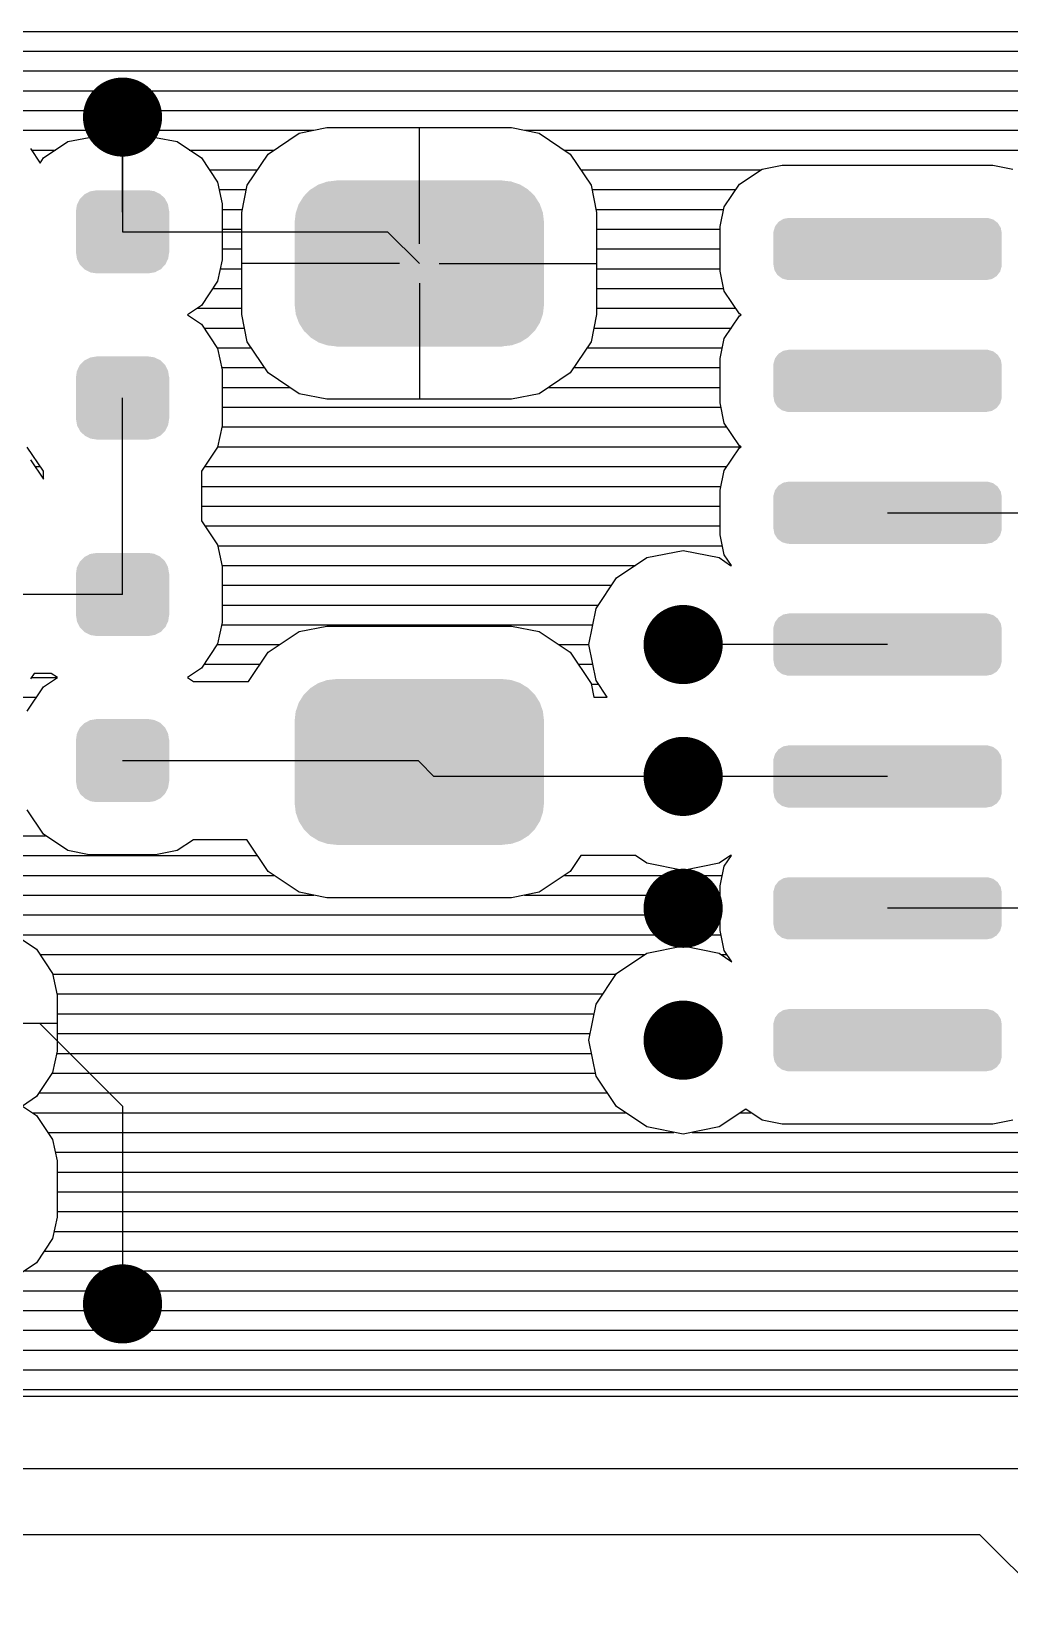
# Model space of a CAD drawing. Extents: x 295 to 953, y 10 to 290.
# Drawn here: x 563.16 to 583.88, y 189.56 to 222.81 of the extents above; entities that cross this region are included whole.
import ezdxf

# ---------------------------------------------------------------- set-up
doc = ezdxf.new("R2010")
doc.units = 0
doc.header["$LTSCALE"] = 5
doc.header["$MEASUREMENT"] = 0
doc.layers.get('0').update_dxf_attribs({"linetype": 'CONTINUOUS', "lineweight": 25})

msp = doc.modelspace()

# ---------------------------------------------------------------- linework, layer by layer
for p, q in [((560.297, 222.81), (601.592, 222.81)), ((560.912, 222.391), (601.509, 222.391)), ((561.197, 221.972), (601.592, 221.972)), ((561.376, 221.552), (597.72, 221.552)), ((561.459, 221.133), (596.692, 221.133)), ((565.086, 220.994), (565.086, 218.563)), ((562.555, 220.714), (569.137, 220.714)), ((563.41, 220.127), (563.924, 220.474)), ((563.924, 220.474), (564.382, 220.563)), ((564.382, 220.563), (565.785, 220.563)), ((565.086, 218.982), (565.086, 220.563)), ((565.785, 220.563), (566.243, 220.474)), ((566.243, 220.474), (566.757, 220.127)), ((568.171, 220.211), (568.83, 220.653)), ((568.83, 220.653), (569.411, 220.77)), ((569.411, 220.77), (573.328, 220.77)), ((571.373, 218.311), (571.373, 220.77)), ((573.328, 220.77), (573.91, 220.653)), ((573.602, 220.714), (596.306, 220.714)), ((573.91, 220.653), (574.569, 220.211)), ((563.136, 220.329), (563.343, 220.021)), ((563.158, 220.295), (563.667, 220.295)), ((563.343, 220.021), (563.41, 220.127)), ((566.5, 220.295), (568.294, 220.295)), ((566.757, 220.127), (567.098, 219.613)), ((567.729, 219.552), (568.171, 220.211)), ((574.446, 220.295), (596.06, 220.295)), ((574.569, 220.211), (575.01, 219.552)), ((566.925, 219.876), (567.947, 219.876)), ((574.792, 219.876), (578.609, 219.876)), ((578.156, 219.574), (578.631, 219.893)), ((578.631, 219.893), (579.056, 219.977)), ((579.056, 219.977), (583.521, 219.977)), ((583.521, 219.977), (583.946, 219.893)), ((567.098, 219.613), (567.193, 219.155)), ((567.131, 219.457), (567.707, 219.457)), ((567.612, 218.971), (567.729, 219.552)), ((575.01, 219.552), (575.128, 218.971)), ((575.033, 219.457), (578.078, 219.457)), ((577.832, 219.094), (578.156, 219.574)), ((567.193, 219.155), (567.193, 217.97)), ((567.193, 219.038), (567.629, 219.038)), ((567.612, 216.814), (567.612, 218.971)), ((575.111, 219.038), (577.821, 219.038)), ((575.128, 218.971), (575.128, 216.814)), ((577.748, 218.675), (577.832, 219.094)), ((565.086, 218.563), (570.696, 218.563)), ((565.505, 218.563), (567.193, 218.563)), ((567.193, 218.619), (567.612, 218.619)), ((570.696, 218.563), (571.373, 217.892)), ((575.128, 218.619), (577.748, 218.619)), ((577.748, 217.73), (577.748, 218.675)), ((567.193, 218.2), (567.612, 218.2)), ((575.128, 218.2), (577.748, 218.2)), ((567.193, 217.97), (567.098, 217.518)), ((567.154, 217.781), (567.612, 217.781)), ((570.953, 217.892), (567.612, 217.892)), ((571.792, 217.892), (575.128, 217.892)), ((575.128, 217.781), (577.748, 217.781)), ((567.098, 217.518), (566.757, 217.004)), ((571.373, 217.473), (571.373, 215.014)), ((577.832, 217.306), (577.748, 217.73)), ((566.997, 217.361), (567.612, 217.361)), ((575.128, 217.361), (577.821, 217.361)), ((578.156, 216.825), (577.832, 217.306)), ((566.757, 217.004), (566.461, 216.803)), ((566.461, 216.803), (566.757, 216.607)), ((566.673, 216.942), (567.612, 216.942)), ((567.729, 216.233), (567.612, 216.814)), ((575.128, 216.814), (575.01, 216.233)), ((575.128, 216.942), (578.078, 216.942)), ((578.19, 216.803), (578.156, 216.825)), ((578.156, 216.78), (578.19, 216.803)), ((566.757, 216.607), (567.098, 216.093)), ((566.813, 216.523), (567.668, 216.523)), ((575.072, 216.523), (577.983, 216.523)), ((577.832, 216.3), (578.156, 216.78)), ((568.171, 215.573), (567.729, 216.233)), ((575.01, 216.233), (574.569, 215.573)), ((577.748, 215.881), (577.832, 216.3)), ((567.092, 216.104), (567.813, 216.104)), ((567.098, 216.093), (567.193, 215.64)), ((574.927, 216.104), (577.793, 216.104)), ((577.748, 214.936), (577.748, 215.881)), ((567.182, 215.685), (568.092, 215.685)), ((567.193, 215.64), (567.193, 214.45)), ((568.83, 215.132), (568.171, 215.573)), ((574.569, 215.573), (573.91, 215.132)), ((574.647, 215.685), (577.748, 215.685)), ((567.193, 215.266), (568.629, 215.266)), ((569.411, 215.014), (568.83, 215.132)), ((573.91, 215.132), (573.328, 215.014)), ((574.111, 215.266), (577.748, 215.266)), ((565.086, 210.879), (565.086, 215.042)), ((567.193, 214.847), (577.765, 214.847)), ((573.328, 215.014), (569.411, 215.014)), ((577.832, 214.512), (577.748, 214.936)), ((578.156, 214.031), (577.832, 214.512)), ((567.193, 214.45), (567.098, 213.997)), ((567.187, 214.428), (577.888, 214.428)), ((563.41, 213.489), (563.069, 213.997)), ((567.098, 213.997), (566.762, 213.489)), ((567.103, 214.009), (578.19, 214.009)), ((577.832, 213.506), (578.156, 213.986)), ((578.19, 214.009), (578.156, 214.031)), ((578.156, 213.986), (578.19, 214.009)), ((563.136, 213.729), (563.41, 213.321)), ((563.225, 213.59), (563.337, 213.59)), ((563.41, 213.321), (563.41, 213.489)), ((566.762, 213.489), (566.762, 212.438)), ((566.83, 213.59), (577.888, 213.59)), ((577.748, 213.087), (577.832, 213.506)), ((566.762, 213.17), (577.765, 213.17)), ((577.748, 212.142), (577.748, 213.087)), ((566.762, 212.751), (577.748, 212.751)), ((581.291, 212.612), (585.343, 212.612)), ((566.762, 212.438), (567.098, 211.93)), ((566.83, 212.332), (577.748, 212.332)), ((577.832, 211.718), (577.748, 212.142)), ((567.098, 211.93), (567.193, 211.472)), ((567.103, 211.913), (577.793, 211.913)), ((576.195, 211.662), (576.961, 211.813)), ((576.961, 211.813), (577.721, 211.662)), ((567.187, 211.494), (575.949, 211.494)), ((567.193, 211.472), (567.193, 210.287)), ((575.547, 211.231), (576.195, 211.662)), ((577.721, 211.662), (577.966, 211.494)), ((577.983, 211.494), (577.832, 211.718)), ((577.966, 211.494), (577.983, 211.494)), ((577.966, 211.494), (577.983, 211.494)), ((575.117, 210.583), (575.547, 211.231)), ((565.086, 210.879), (560.023, 210.879)), ((567.193, 211.075), (575.446, 211.075)), ((567.193, 210.656), (575.167, 210.656)), ((574.966, 209.818), (575.117, 210.583)), ((567.193, 210.287), (567.098, 209.834)), ((567.182, 210.237), (575.049, 210.237)), ((568.83, 210.097), (569.411, 210.209)), ((569.411, 210.209), (573.328, 210.209)), ((573.328, 210.209), (573.91, 210.097)), ((567.098, 209.834), (566.757, 209.32)), ((567.092, 209.818), (568.417, 209.818)), ((568.171, 209.656), (568.83, 210.097)), ((573.91, 210.097), (574.569, 209.656)), ((574.323, 209.818), (574.966, 209.818)), ((575.117, 209.058), (574.966, 209.818)), ((581.291, 209.818), (576.961, 209.818)), ((567.757, 209.035), (568.171, 209.656)), ((574.569, 209.656), (575.01, 208.991)), ((563.214, 209.203), (563.136, 209.091)), ((563.577, 209.203), (563.214, 209.203)), ((563.706, 209.119), (563.577, 209.203)), ((566.757, 209.32), (566.461, 209.119)), ((566.813, 209.399), (568.003, 209.399)), ((574.737, 209.399), (575.049, 209.399)), ((563.069, 208.409), (563.41, 208.924)), ((563.158, 209.119), (563.706, 209.119)), ((563.41, 208.924), (563.706, 209.119)), ((566.461, 209.119), (566.589, 209.035)), ((566.589, 209.035), (567.757, 209.035)), ((575.01, 208.991), (575.072, 208.7)), ((575.016, 208.979), (575.167, 208.979)), ((575.351, 208.7), (575.117, 209.058)), ((562.555, 208.7), (563.264, 208.7)), ((575.072, 208.7), (575.351, 208.7)), ((565.086, 207.359), (571.345, 207.359)), ((571.345, 207.359), (571.373, 207.331)), ((571.68, 207.024), (571.373, 207.331)), ((576.961, 207.024), (571.68, 207.024)), ((581.291, 207.024), (576.961, 207.024)), ((563.41, 205.8), (563.069, 206.314)), ((555.955, 205.766), (563.454, 205.766)), ((563.924, 205.453), (563.41, 205.8)), ((566.589, 205.682), (566.243, 205.453)), ((567.724, 205.682), (566.589, 205.682)), ((567.729, 205.671), (567.724, 205.682)), ((568.171, 205.012), (567.729, 205.671)), ((555.749, 205.347), (567.947, 205.347)), ((564.382, 205.364), (563.924, 205.453)), ((565.785, 205.364), (564.382, 205.364)), ((566.243, 205.453), (565.785, 205.364)), ((574.792, 205.347), (574.569, 205.012)), ((575.949, 205.347), (574.792, 205.347)), ((576.195, 205.185), (575.949, 205.347)), ((576.961, 205.029), (576.195, 205.185)), ((577.721, 205.185), (576.961, 205.029)), ((577.966, 205.347), (577.721, 205.185)), ((577.832, 205.124), (577.983, 205.347)), ((577.983, 205.347), (577.966, 205.347)), ((555.76, 204.928), (568.294, 204.928)), ((568.83, 204.57), (568.171, 205.012)), ((574.569, 205.012), (573.91, 204.57)), ((574.446, 204.928), (577.793, 204.928)), ((577.748, 204.705), (577.832, 205.124)), ((555.844, 204.509), (569.137, 204.509)), ((569.411, 204.453), (568.83, 204.57)), ((573.91, 204.57), (573.328, 204.453)), ((573.602, 204.509), (577.748, 204.509)), ((577.748, 203.76), (577.748, 204.705)), ((573.328, 204.453), (569.411, 204.453)), ((585.343, 204.23), (581.291, 204.23)), ((555.871, 204.09), (577.748, 204.09)), ((562.75, 203.71), (563.264, 203.363)), ((562.801, 203.671), (577.765, 203.671)), ((577.832, 203.336), (577.748, 203.76)), ((563.264, 203.363), (563.605, 202.849)), ((563.337, 203.252), (576.156, 203.252)), ((575.547, 202.849), (576.195, 203.28)), ((576.195, 203.28), (576.961, 203.431)), ((576.961, 203.431), (577.721, 203.28)), ((577.721, 203.28), (577.994, 203.095)), ((577.76, 203.252), (577.888, 203.252)), ((577.994, 203.095), (577.832, 203.336)), ((563.605, 202.849), (563.7, 202.391)), ((563.611, 202.833), (575.541, 202.833)), ((575.117, 202.201), (575.547, 202.849)), ((563.695, 202.414), (575.256, 202.414)), ((563.7, 202.391), (563.7, 201.206)), ((574.966, 201.436), (575.117, 202.201)), ((563.7, 201.994), (575.077, 201.994)), ((561.594, 201.799), (563.326, 201.799)), ((562.013, 201.799), (563.7, 201.799)), ((563.326, 201.799), (565.086, 200.039)), ((563.7, 201.575), (574.994, 201.575)), ((563.7, 201.206), (563.605, 200.754)), ((563.689, 201.156), (575.022, 201.156)), ((575.117, 200.676), (574.966, 201.436)), ((563.605, 200.754), (563.264, 200.24)), ((563.6, 200.737), (575.105, 200.737)), ((575.547, 200.027), (575.117, 200.676)), ((563.264, 200.24), (562.968, 200.039)), ((563.32, 200.318), (575.351, 200.318)), ((562.968, 200.039), (563.264, 199.843)), ((563.181, 199.899), (575.737, 199.899)), ((563.264, 199.843), (563.605, 199.329)), ((565.086, 200.039), (565.086, 195.848)), ((576.195, 199.597), (575.547, 200.027)), ((578.29, 199.972), (577.721, 199.597)), ((578.179, 199.899), (578.397, 199.899)), ((578.631, 199.742), (578.29, 199.972)), ((576.961, 199.441), (576.195, 199.597)), ((577.721, 199.597), (576.961, 199.441)), ((579.056, 199.659), (578.631, 199.742)), ((583.521, 199.659), (579.056, 199.659)), ((583.946, 199.742), (583.521, 199.659)), ((563.505, 199.48), (576.765, 199.48)), ((563.605, 199.329), (563.7, 198.876)), ((577.151, 199.48), (587.857, 199.48)), ((563.661, 199.061), (587.857, 199.061)), ((563.7, 198.876), (563.7, 197.686)), ((563.7, 198.642), (587.857, 198.642)), ((563.7, 198.223), (587.857, 198.223)), ((563.7, 197.686), (563.605, 197.233)), ((563.7, 197.803), (587.857, 197.803)), ((563.605, 197.233), (563.264, 196.719)), ((563.639, 197.384), (587.857, 197.384)), ((563.432, 196.965), (587.857, 196.965)), ((563.264, 196.719), (562.75, 196.373)), ((563.007, 196.546), (588.008, 196.546)), ((561.432, 196.127), (588.276, 196.127)), ((561.459, 195.708), (588.695, 195.708)), ((561.376, 195.289), (589.114, 195.289)), ((561.197, 194.87), (589.534, 194.87)), ((560.912, 194.451), (589.953, 194.451)), ((559.688, 193.892), (584.946, 193.892)), ((560.297, 194.032), (591.238, 194.032)), ((584.644, 192.355), (552.513, 192.355)), ((583.247, 190.958), (551.116, 190.958)), ((585.343, 188.863), (583.247, 190.958))]:
    msp.add_line(p, q)
at = {"const_width": 0.838}
for points in [[(564.667, 220.994, 1), (565.505, 220.994, 1)], [(576.541, 209.818, 1), (577.38, 209.818, 1)], [(576.541, 207.024, 1), (577.38, 207.024, 1)], [(576.541, 204.23, 1), (577.38, 204.23, 1)], [(576.541, 201.436, 1), (577.38, 201.436, 1)], [(564.667, 195.848, 1), (565.505, 195.848, 1)]]:
    msp.add_lwpolyline(points, format="xyb", close=True, dxfattribs=at)
for points in [[(564.425, 219.424), (564.536, 219.443), (565.76, 219.424), (565.636, 219.443)], [(568.93, 219.322), (569.061, 219.455), (573.817, 219.322), (573.682, 219.455)], [(569.061, 219.455), (569.072, 219.461), (573.682, 219.455), (573.675, 219.461)], [(569.072, 219.461), (569.229, 219.561), (573.675, 219.461), (573.514, 219.561)], [(569.229, 219.561), (569.242, 219.565), (573.514, 219.561), (573.507, 219.565)], [(569.242, 219.565), (569.416, 219.626), (573.507, 219.565), (573.326, 219.626)], [(569.416, 219.626), (569.436, 219.629), (573.326, 219.626), (573.319, 219.629)], [(569.436, 219.629), (569.612, 219.649), (573.319, 219.629), (573.133, 219.649)], [(569.612, 219.649), (569.612, 219.652), (573.133, 219.649), (573.133, 219.652)], [(564.1, 219.004), (564.118, 219.128), (566.072, 219.004), (566.052, 219.128)], [(564.118, 219.128), (564.124, 219.142), (566.052, 219.128), (566.05, 219.142)], [(564.124, 219.142), (564.178, 219.254), (566.05, 219.142), (565.992, 219.254)], [(564.178, 219.254), (564.189, 219.266), (565.992, 219.254), (565.986, 219.266)], [(564.189, 219.266), (564.275, 219.355), (565.986, 219.266), (565.895, 219.355)], [(564.275, 219.355), (564.291, 219.363), (565.895, 219.355), (565.886, 219.363)], [(564.291, 219.363), (564.398, 219.42), (565.886, 219.363), (565.769, 219.42)], [(564.398, 219.42), (564.425, 219.424), (565.769, 219.42), (565.76, 219.424)], [(568.757, 218.969), (568.817, 219.146), (573.99, 218.969), (573.927, 219.146)], [(568.817, 219.146), (568.823, 219.156), (573.927, 219.146), (573.923, 219.156)], [(568.823, 219.156), (568.922, 219.314), (573.923, 219.156), (573.822, 219.314)], [(568.922, 219.314), (568.93, 219.322), (573.822, 219.314), (573.817, 219.322)], [(564.097, 218.121), (564.097, 219.004), (566.075, 218.121), (566.075, 219.004)], [(568.732, 218.772), (568.753, 218.959), (574.013, 218.772), (573.991, 218.959)], [(568.753, 218.959), (568.757, 218.969), (573.991, 218.959), (573.99, 218.969)], [(578.98, 218.773), (579.062, 218.824), (583.596, 218.773), (583.529, 218.824)], [(579.062, 218.824), (579.083, 218.837), (583.529, 218.824), (583.484, 218.837)], [(579.083, 218.837), (579.193, 218.857), (583.484, 218.837), (583.413, 218.857)], [(579.193, 218.857), (579.201, 218.859), (583.413, 218.857), (583.381, 218.859)], [(568.732, 218.77), (568.732, 218.772), (574.013, 218.77), (574.013, 218.772)], [(568.732, 217.015), (568.732, 218.77), (574.013, 217.015), (574.013, 218.77)], [(578.872, 218.529), (578.873, 218.561), (583.711, 218.529), (583.705, 218.561)], [(578.872, 217.87), (578.872, 218.529), (583.711, 217.87), (583.711, 218.529)], [(578.873, 218.561), (578.898, 218.648), (583.705, 218.561), (583.689, 218.648)], [(578.898, 218.648), (578.907, 218.677), (583.689, 218.648), (583.671, 218.677)], [(578.907, 218.677), (578.963, 218.751), (583.671, 218.677), (583.625, 218.751)], [(578.963, 218.751), (578.98, 218.773), (583.625, 218.751), (583.596, 218.773)], [(564.12, 217.998), (564.1, 218.121), (566.054, 217.998), (566.072, 218.121)], [(564.122, 217.984), (564.12, 217.998), (566.048, 217.984), (566.054, 217.998)], [(564.18, 217.872), (564.122, 217.984), (565.994, 217.872), (566.048, 217.984)], [(564.186, 217.86), (564.18, 217.872), (565.983, 217.86), (565.994, 217.872)], [(564.278, 217.771), (564.186, 217.86), (565.898, 217.771), (565.983, 217.86)], [(578.878, 217.838), (578.872, 217.87), (583.709, 217.838), (583.711, 217.87)], [(578.894, 217.751), (578.878, 217.838), (583.684, 217.751), (583.709, 217.838)], [(564.286, 217.762), (564.278, 217.771), (565.881, 217.762), (565.898, 217.771)], [(564.403, 217.706), (564.286, 217.762), (565.774, 217.706), (565.881, 217.762)], [(564.412, 217.701), (564.403, 217.706), (565.748, 217.701), (565.774, 217.706)], [(564.536, 217.683), (564.412, 217.701), (565.636, 217.683), (565.748, 217.701)], [(578.912, 217.722), (578.894, 217.751), (583.676, 217.722), (583.684, 217.751)], [(578.957, 217.648), (578.912, 217.722), (583.62, 217.648), (583.676, 217.722)], [(578.987, 217.626), (578.957, 217.648), (583.603, 217.626), (583.62, 217.648)], [(579.054, 217.575), (578.987, 217.626), (583.521, 217.575), (583.603, 217.626)], [(579.098, 217.562), (579.054, 217.575), (583.5, 217.562), (583.521, 217.575)], [(579.17, 217.542), (579.098, 217.562), (583.389, 217.542), (583.5, 217.562)], [(579.201, 217.54), (579.17, 217.542), (583.381, 217.54), (583.389, 217.542)], [(568.732, 217.012), (568.732, 217.015), (574.013, 217.012), (574.013, 217.015)], [(568.754, 216.826), (568.732, 217.012), (573.992, 216.826), (574.013, 217.012)], [(568.755, 216.815), (568.754, 216.826), (573.989, 216.815), (573.992, 216.826)], [(568.819, 216.639), (568.755, 216.815), (573.928, 216.639), (573.989, 216.815)], [(568.822, 216.629), (568.819, 216.639), (573.922, 216.629), (573.928, 216.639)], [(568.923, 216.47), (568.822, 216.629), (573.823, 216.47), (573.922, 216.629)], [(568.929, 216.462), (568.923, 216.47), (573.815, 216.462), (573.823, 216.47)], [(569.063, 216.33), (568.929, 216.462), (573.684, 216.33), (573.815, 216.462)], [(569.07, 216.323), (569.063, 216.33), (573.673, 216.323), (573.684, 216.33)], [(569.231, 216.224), (569.07, 216.323), (573.516, 216.224), (573.673, 216.323)], [(569.238, 216.219), (569.231, 216.224), (573.503, 216.219), (573.516, 216.224)], [(569.419, 216.158), (569.238, 216.219), (573.33, 216.158), (573.503, 216.219)], [(569.426, 216.156), (569.419, 216.158), (573.309, 216.156), (573.33, 216.158)], [(569.612, 216.136), (569.426, 216.156), (573.133, 216.136), (573.309, 216.156)], [(569.612, 216.132), (569.612, 216.136), (573.133, 216.132), (573.133, 216.136)], [(564.189, 215.746), (564.275, 215.834), (565.986, 215.746), (565.895, 215.834)], [(564.275, 215.834), (564.291, 215.843), (565.895, 215.834), (565.886, 215.843)], [(564.291, 215.843), (564.398, 215.899), (565.886, 215.843), (565.769, 215.899)], [(564.398, 215.899), (564.425, 215.904), (565.769, 215.899), (565.76, 215.904)], [(564.425, 215.904), (564.536, 215.922), (565.76, 215.904), (565.636, 215.922)], [(578.873, 215.767), (578.898, 215.854), (583.705, 215.767), (583.689, 215.854)], [(578.898, 215.854), (578.907, 215.883), (583.689, 215.854), (583.671, 215.883)], [(578.907, 215.883), (578.963, 215.957), (583.671, 215.883), (583.625, 215.957)], [(578.963, 215.957), (578.98, 215.979), (583.625, 215.957), (583.596, 215.979)], [(578.98, 215.979), (579.062, 216.03), (583.596, 215.979), (583.529, 216.03)], [(579.062, 216.03), (579.083, 216.043), (583.529, 216.03), (583.484, 216.043)], [(579.083, 216.043), (579.193, 216.063), (583.484, 216.043), (583.413, 216.063)], [(579.193, 216.063), (579.201, 216.065), (583.413, 216.063), (583.381, 216.065)], [(564.097, 214.601), (564.097, 215.484), (566.075, 214.601), (566.075, 215.484)], [(564.1, 215.484), (564.118, 215.608), (566.072, 215.484), (566.052, 215.608)], [(564.118, 215.608), (564.124, 215.622), (566.052, 215.608), (566.05, 215.622)], [(564.124, 215.622), (564.178, 215.734), (566.05, 215.622), (565.992, 215.734)], [(564.178, 215.734), (564.189, 215.746), (565.992, 215.734), (565.986, 215.746)], [(578.872, 215.735), (578.873, 215.767), (583.711, 215.735), (583.705, 215.767)], [(578.872, 215.076), (578.872, 215.735), (583.711, 215.076), (583.711, 215.735)], [(578.878, 215.044), (578.872, 215.076), (583.709, 215.044), (583.711, 215.076)], [(578.894, 214.957), (578.878, 215.044), (583.684, 214.957), (583.709, 215.044)], [(578.912, 214.928), (578.894, 214.957), (583.676, 214.928), (583.684, 214.957)], [(578.957, 214.854), (578.912, 214.928), (583.62, 214.854), (583.676, 214.928)], [(578.987, 214.832), (578.957, 214.854), (583.603, 214.832), (583.62, 214.854)], [(579.054, 214.781), (578.987, 214.832), (583.521, 214.781), (583.603, 214.832)], [(564.12, 214.477), (564.1, 214.601), (566.054, 214.477), (566.072, 214.601)], [(564.122, 214.463), (564.12, 214.477), (566.048, 214.463), (566.054, 214.477)], [(564.18, 214.351), (564.122, 214.463), (565.994, 214.351), (566.048, 214.463)], [(579.098, 214.768), (579.054, 214.781), (583.5, 214.768), (583.521, 214.781)], [(579.17, 214.748), (579.098, 214.768), (583.389, 214.748), (583.5, 214.768)], [(579.201, 214.746), (579.17, 214.748), (583.381, 214.746), (583.389, 214.748)], [(564.186, 214.339), (564.18, 214.351), (565.983, 214.339), (565.994, 214.351)], [(564.278, 214.251), (564.186, 214.339), (565.898, 214.251), (565.983, 214.339)], [(564.286, 214.242), (564.278, 214.251), (565.881, 214.242), (565.898, 214.251)], [(564.403, 214.185), (564.286, 214.242), (565.774, 214.185), (565.881, 214.242)], [(564.412, 214.181), (564.403, 214.185), (565.748, 214.181), (565.774, 214.185)], [(564.536, 214.162), (564.412, 214.181), (565.636, 214.162), (565.748, 214.181)], [(578.907, 213.089), (578.963, 213.163), (583.671, 213.089), (583.625, 213.163)], [(578.963, 213.163), (578.98, 213.185), (583.625, 213.163), (583.596, 213.185)], [(578.98, 213.185), (579.062, 213.236), (583.596, 213.185), (583.529, 213.236)], [(579.062, 213.236), (579.083, 213.249), (583.529, 213.236), (583.484, 213.249)], [(579.083, 213.249), (579.193, 213.269), (583.484, 213.249), (583.413, 213.269)], [(579.193, 213.269), (579.201, 213.271), (583.413, 213.269), (583.381, 213.271)], [(578.872, 212.941), (578.873, 212.973), (583.711, 212.941), (583.705, 212.973)], [(578.872, 212.282), (578.872, 212.941), (583.711, 212.282), (583.711, 212.941)], [(578.873, 212.973), (578.898, 213.06), (583.705, 212.973), (583.689, 213.06)], [(578.898, 213.06), (578.907, 213.089), (583.689, 213.06), (583.671, 213.089)], [(578.878, 212.25), (578.872, 212.282), (583.709, 212.25), (583.711, 212.282)], [(578.894, 212.163), (578.878, 212.25), (583.684, 212.163), (583.709, 212.25)], [(578.912, 212.134), (578.894, 212.163), (583.676, 212.134), (583.684, 212.163)], [(578.957, 212.06), (578.912, 212.134), (583.62, 212.06), (583.676, 212.134)], [(578.987, 212.038), (578.957, 212.06), (583.603, 212.038), (583.62, 212.06)], [(579.054, 211.987), (578.987, 212.038), (583.521, 211.987), (583.603, 212.038)], [(579.098, 211.974), (579.054, 211.987), (583.5, 211.974), (583.521, 211.987)], [(579.17, 211.954), (579.098, 211.974), (583.389, 211.954), (583.5, 211.974)], [(579.201, 211.952), (579.17, 211.954), (583.381, 211.952), (583.389, 211.954)], [(564.124, 211.459), (564.178, 211.571), (566.05, 211.459), (565.992, 211.571)], [(564.178, 211.571), (564.189, 211.582), (565.992, 211.571), (565.986, 211.582)], [(564.189, 211.582), (564.275, 211.671), (565.986, 211.582), (565.895, 211.671)], [(564.275, 211.671), (564.291, 211.68), (565.895, 211.671), (565.886, 211.68)], [(564.291, 211.68), (564.398, 211.736), (565.886, 211.68), (565.769, 211.736)], [(564.398, 211.736), (564.425, 211.741), (565.769, 211.736), (565.76, 211.741)], [(564.425, 211.741), (564.536, 211.759), (565.76, 211.741), (565.636, 211.759)], [(564.097, 210.438), (564.097, 211.321), (566.075, 210.438), (566.075, 211.321)], [(564.1, 211.321), (564.118, 211.445), (566.072, 211.321), (566.052, 211.445)], [(564.118, 211.445), (564.124, 211.459), (566.052, 211.445), (566.05, 211.459)], [(579.083, 210.455), (579.193, 210.475), (583.484, 210.455), (583.413, 210.475)], [(579.193, 210.475), (579.201, 210.477), (583.413, 210.475), (583.381, 210.477)], [(564.12, 210.314), (564.1, 210.438), (566.054, 210.314), (566.072, 210.438)], [(564.122, 210.3), (564.12, 210.314), (566.048, 210.3), (566.054, 210.314)], [(564.18, 210.188), (564.122, 210.3), (565.994, 210.188), (566.048, 210.3)], [(564.186, 210.176), (564.18, 210.188), (565.983, 210.176), (565.994, 210.188)], [(564.278, 210.087), (564.186, 210.176), (565.898, 210.087), (565.983, 210.176)], [(578.872, 210.147), (578.873, 210.179), (583.711, 210.147), (583.705, 210.179)], [(578.872, 209.488), (578.872, 210.147), (583.711, 209.488), (583.711, 210.147)], [(578.873, 210.179), (578.898, 210.266), (583.705, 210.179), (583.689, 210.266)], [(578.898, 210.266), (578.907, 210.295), (583.689, 210.266), (583.671, 210.295)], [(578.907, 210.295), (578.963, 210.369), (583.671, 210.295), (583.625, 210.369)], [(578.963, 210.369), (578.98, 210.391), (583.625, 210.369), (583.596, 210.391)], [(578.98, 210.391), (579.062, 210.442), (583.596, 210.391), (583.529, 210.442)], [(579.062, 210.442), (579.083, 210.455), (583.529, 210.442), (583.484, 210.455)], [(564.286, 210.079), (564.278, 210.087), (565.881, 210.079), (565.898, 210.087)], [(564.403, 210.022), (564.286, 210.079), (565.774, 210.022), (565.881, 210.079)], [(564.412, 210.018), (564.403, 210.022), (565.748, 210.018), (565.774, 210.022)], [(564.536, 209.999), (564.412, 210.018), (565.636, 209.999), (565.748, 210.018)], [(578.878, 209.456), (578.872, 209.488), (583.709, 209.456), (583.711, 209.488)], [(578.894, 209.369), (578.878, 209.456), (583.684, 209.369), (583.709, 209.456)], [(578.912, 209.34), (578.894, 209.369), (583.676, 209.34), (583.684, 209.369)], [(578.957, 209.266), (578.912, 209.34), (583.62, 209.266), (583.676, 209.34)], [(578.987, 209.244), (578.957, 209.266), (583.603, 209.244), (583.62, 209.266)], [(579.054, 209.193), (578.987, 209.244), (583.521, 209.193), (583.603, 209.244)], [(579.098, 209.18), (579.054, 209.193), (583.5, 209.18), (583.521, 209.193)], [(579.17, 209.16), (579.098, 209.18), (583.389, 209.16), (583.5, 209.18)], [(579.201, 209.158), (579.17, 209.16), (583.381, 209.158), (583.389, 209.16)], [(568.93, 208.761), (569.061, 208.893), (573.817, 208.761), (573.682, 208.893)], [(569.061, 208.893), (569.072, 208.9), (573.682, 208.893), (573.675, 208.9)], [(569.072, 208.9), (569.229, 208.999), (573.675, 208.9), (573.514, 208.999)], [(569.229, 208.999), (569.242, 209.004), (573.514, 208.999), (573.507, 209.004)], [(569.242, 209.004), (569.416, 209.065), (573.507, 209.004), (573.326, 209.065)], [(569.416, 209.065), (569.436, 209.067), (573.326, 209.065), (573.319, 209.067)], [(569.436, 209.067), (569.612, 209.087), (573.319, 209.067), (573.133, 209.087)], [(569.612, 209.087), (569.612, 209.091), (573.133, 209.087), (573.133, 209.091)], [(568.757, 208.408), (568.817, 208.585), (573.99, 208.408), (573.927, 208.585)], [(568.817, 208.585), (568.823, 208.594), (573.927, 208.585), (573.923, 208.594)], [(568.823, 208.594), (568.922, 208.753), (573.923, 208.594), (573.822, 208.753)], [(568.922, 208.753), (568.93, 208.761), (573.822, 208.753), (573.817, 208.761)], [(564.189, 208.062), (564.275, 208.151), (565.986, 208.062), (565.895, 208.151)], [(564.275, 208.151), (564.291, 208.159), (565.895, 208.151), (565.886, 208.159)], [(564.291, 208.159), (564.398, 208.216), (565.886, 208.159), (565.769, 208.216)], [(564.398, 208.216), (564.425, 208.22), (565.769, 208.216), (565.76, 208.22)], [(564.425, 208.22), (564.536, 208.239), (565.76, 208.22), (565.636, 208.239)], [(568.732, 208.211), (568.753, 208.397), (574.013, 208.211), (573.991, 208.397)], [(568.732, 208.208), (568.732, 208.211), (574.013, 208.208), (574.013, 208.211)], [(568.732, 206.454), (568.732, 208.208), (574.013, 206.454), (574.013, 208.208)], [(568.753, 208.397), (568.757, 208.408), (573.991, 208.397), (573.99, 208.408)], [(564.1, 207.8), (564.118, 207.924), (566.072, 207.8), (566.052, 207.924)], [(564.118, 207.924), (564.124, 207.938), (566.052, 207.924), (566.05, 207.938)], [(564.124, 207.938), (564.178, 208.05), (566.05, 207.938), (565.992, 208.05)], [(564.178, 208.05), (564.189, 208.062), (565.992, 208.05), (565.986, 208.062)], [(564.097, 206.917), (564.097, 207.8), (566.075, 206.917), (566.075, 207.8)], [(578.873, 207.385), (578.898, 207.472), (583.705, 207.385), (583.689, 207.472)], [(578.898, 207.472), (578.907, 207.501), (583.689, 207.472), (583.671, 207.501)], [(578.907, 207.501), (578.963, 207.575), (583.671, 207.501), (583.625, 207.575)], [(578.963, 207.575), (578.98, 207.597), (583.625, 207.575), (583.596, 207.597)], [(578.98, 207.597), (579.062, 207.648), (583.596, 207.597), (583.529, 207.648)], [(579.062, 207.648), (579.083, 207.661), (583.529, 207.648), (583.484, 207.661)], [(579.083, 207.661), (579.193, 207.681), (583.484, 207.661), (583.413, 207.681)], [(579.193, 207.681), (579.201, 207.683), (583.413, 207.681), (583.381, 207.683)], [(578.872, 207.353), (578.873, 207.385), (583.711, 207.353), (583.705, 207.385)], [(578.872, 206.694), (578.872, 207.353), (583.711, 206.694), (583.711, 207.353)], [(564.12, 206.794), (564.1, 206.917), (566.054, 206.794), (566.072, 206.917)], [(564.122, 206.78), (564.12, 206.794), (566.048, 206.78), (566.054, 206.794)], [(564.18, 206.668), (564.122, 206.78), (565.994, 206.668), (566.048, 206.78)], [(564.186, 206.656), (564.18, 206.668), (565.983, 206.656), (565.994, 206.668)], [(564.278, 206.567), (564.186, 206.656), (565.898, 206.567), (565.983, 206.656)], [(564.286, 206.558), (564.278, 206.567), (565.881, 206.558), (565.898, 206.567)], [(564.403, 206.502), (564.286, 206.558), (565.774, 206.502), (565.881, 206.558)], [(564.412, 206.497), (564.403, 206.502), (565.748, 206.497), (565.774, 206.502)], [(564.536, 206.479), (564.412, 206.497), (565.636, 206.479), (565.748, 206.497)], [(578.878, 206.662), (578.872, 206.694), (583.709, 206.662), (583.711, 206.694)], [(578.894, 206.575), (578.878, 206.662), (583.684, 206.575), (583.709, 206.662)], [(578.912, 206.546), (578.894, 206.575), (583.676, 206.546), (583.684, 206.575)], [(578.957, 206.472), (578.912, 206.546), (583.62, 206.472), (583.676, 206.546)], [(568.732, 206.451), (568.732, 206.454), (574.013, 206.451), (574.013, 206.454)], [(568.754, 206.265), (568.732, 206.451), (573.992, 206.265), (574.013, 206.451)], [(568.755, 206.254), (568.754, 206.265), (573.989, 206.254), (573.992, 206.265)], [(568.819, 206.077), (568.755, 206.254), (573.928, 206.077), (573.989, 206.254)], [(578.987, 206.45), (578.957, 206.472), (583.603, 206.45), (583.62, 206.472)], [(579.054, 206.399), (578.987, 206.45), (583.521, 206.399), (583.603, 206.45)], [(579.098, 206.386), (579.054, 206.399), (583.5, 206.386), (583.521, 206.399)], [(579.17, 206.366), (579.098, 206.386), (583.389, 206.366), (583.5, 206.386)], [(579.201, 206.364), (579.17, 206.366), (583.381, 206.364), (583.389, 206.366)], [(568.822, 206.068), (568.819, 206.077), (573.922, 206.068), (573.928, 206.077)], [(568.923, 205.909), (568.822, 206.068), (573.823, 205.909), (573.922, 206.068)], [(568.929, 205.901), (568.923, 205.909), (573.815, 205.901), (573.823, 205.909)], [(569.063, 205.768), (568.929, 205.901), (573.684, 205.768), (573.815, 205.901)], [(569.07, 205.762), (569.063, 205.768), (573.673, 205.762), (573.684, 205.768)], [(569.231, 205.663), (569.07, 205.762), (573.516, 205.663), (573.673, 205.762)], [(569.238, 205.658), (569.231, 205.663), (573.503, 205.658), (573.516, 205.663)], [(569.419, 205.597), (569.238, 205.658), (573.33, 205.597), (573.503, 205.658)], [(569.426, 205.595), (569.419, 205.597), (573.309, 205.595), (573.33, 205.597)], [(569.612, 205.575), (569.426, 205.595), (573.133, 205.575), (573.309, 205.595)], [(569.612, 205.571), (569.612, 205.575), (573.133, 205.571), (573.133, 205.575)], [(578.98, 204.803), (579.062, 204.854), (583.596, 204.803), (583.529, 204.854)], [(579.062, 204.854), (579.083, 204.867), (583.529, 204.854), (583.484, 204.867)], [(579.083, 204.867), (579.193, 204.887), (583.484, 204.867), (583.413, 204.887)], [(579.193, 204.887), (579.201, 204.889), (583.413, 204.887), (583.381, 204.889)], [(578.872, 204.559), (578.873, 204.591), (583.711, 204.559), (583.705, 204.591)], [(578.872, 203.9), (578.872, 204.559), (583.711, 203.9), (583.711, 204.559)], [(578.873, 204.591), (578.898, 204.678), (583.705, 204.591), (583.689, 204.678)], [(578.898, 204.678), (578.907, 204.707), (583.689, 204.678), (583.671, 204.707)], [(578.907, 204.707), (578.963, 204.781), (583.671, 204.707), (583.625, 204.781)], [(578.963, 204.781), (578.98, 204.803), (583.625, 204.781), (583.596, 204.803)], [(578.878, 203.868), (578.872, 203.9), (583.709, 203.868), (583.711, 203.9)], [(578.894, 203.781), (578.878, 203.868), (583.684, 203.781), (583.709, 203.868)], [(578.912, 203.752), (578.894, 203.781), (583.676, 203.752), (583.684, 203.781)], [(578.957, 203.678), (578.912, 203.752), (583.62, 203.678), (583.676, 203.752)], [(578.987, 203.656), (578.957, 203.678), (583.603, 203.656), (583.62, 203.678)], [(579.054, 203.605), (578.987, 203.656), (583.521, 203.605), (583.603, 203.656)], [(579.098, 203.592), (579.054, 203.605), (583.5, 203.592), (583.521, 203.605)], [(579.17, 203.572), (579.098, 203.592), (583.389, 203.572), (583.5, 203.592)], [(579.201, 203.57), (579.17, 203.572), (583.381, 203.57), (583.389, 203.572)], [(578.873, 201.797), (578.898, 201.884), (583.705, 201.797), (583.689, 201.884)], [(578.898, 201.884), (578.907, 201.913), (583.689, 201.884), (583.671, 201.913)], [(578.907, 201.913), (578.963, 201.987), (583.671, 201.913), (583.625, 201.987)], [(578.963, 201.987), (578.98, 202.009), (583.625, 201.987), (583.596, 202.009)], [(578.98, 202.009), (579.062, 202.06), (583.596, 202.009), (583.529, 202.06)], [(579.062, 202.06), (579.083, 202.073), (583.529, 202.06), (583.484, 202.073)], [(579.083, 202.073), (579.193, 202.093), (583.484, 202.073), (583.413, 202.093)], [(579.193, 202.093), (579.201, 202.095), (583.413, 202.093), (583.381, 202.095)], [(578.872, 201.765), (578.873, 201.797), (583.711, 201.765), (583.705, 201.797)], [(578.872, 201.106), (578.872, 201.765), (583.711, 201.106), (583.711, 201.765)], [(578.878, 201.074), (578.872, 201.106), (583.709, 201.074), (583.711, 201.106)], [(578.894, 200.987), (578.878, 201.074), (583.684, 200.987), (583.709, 201.074)], [(578.912, 200.958), (578.894, 200.987), (583.676, 200.958), (583.684, 200.987)], [(578.957, 200.884), (578.912, 200.958), (583.62, 200.884), (583.676, 200.958)], [(578.987, 200.862), (578.957, 200.884), (583.603, 200.862), (583.62, 200.884)], [(579.054, 200.811), (578.987, 200.862), (583.521, 200.811), (583.603, 200.862)], [(579.098, 200.798), (579.054, 200.811), (583.5, 200.798), (583.521, 200.811)], [(579.17, 200.778), (579.098, 200.798), (583.389, 200.778), (583.5, 200.798)], [(579.201, 200.776), (579.17, 200.778), (583.381, 200.776), (583.389, 200.778)]]:
    msp.add_solid(points)

doc.saveas('drawing.dxf')
